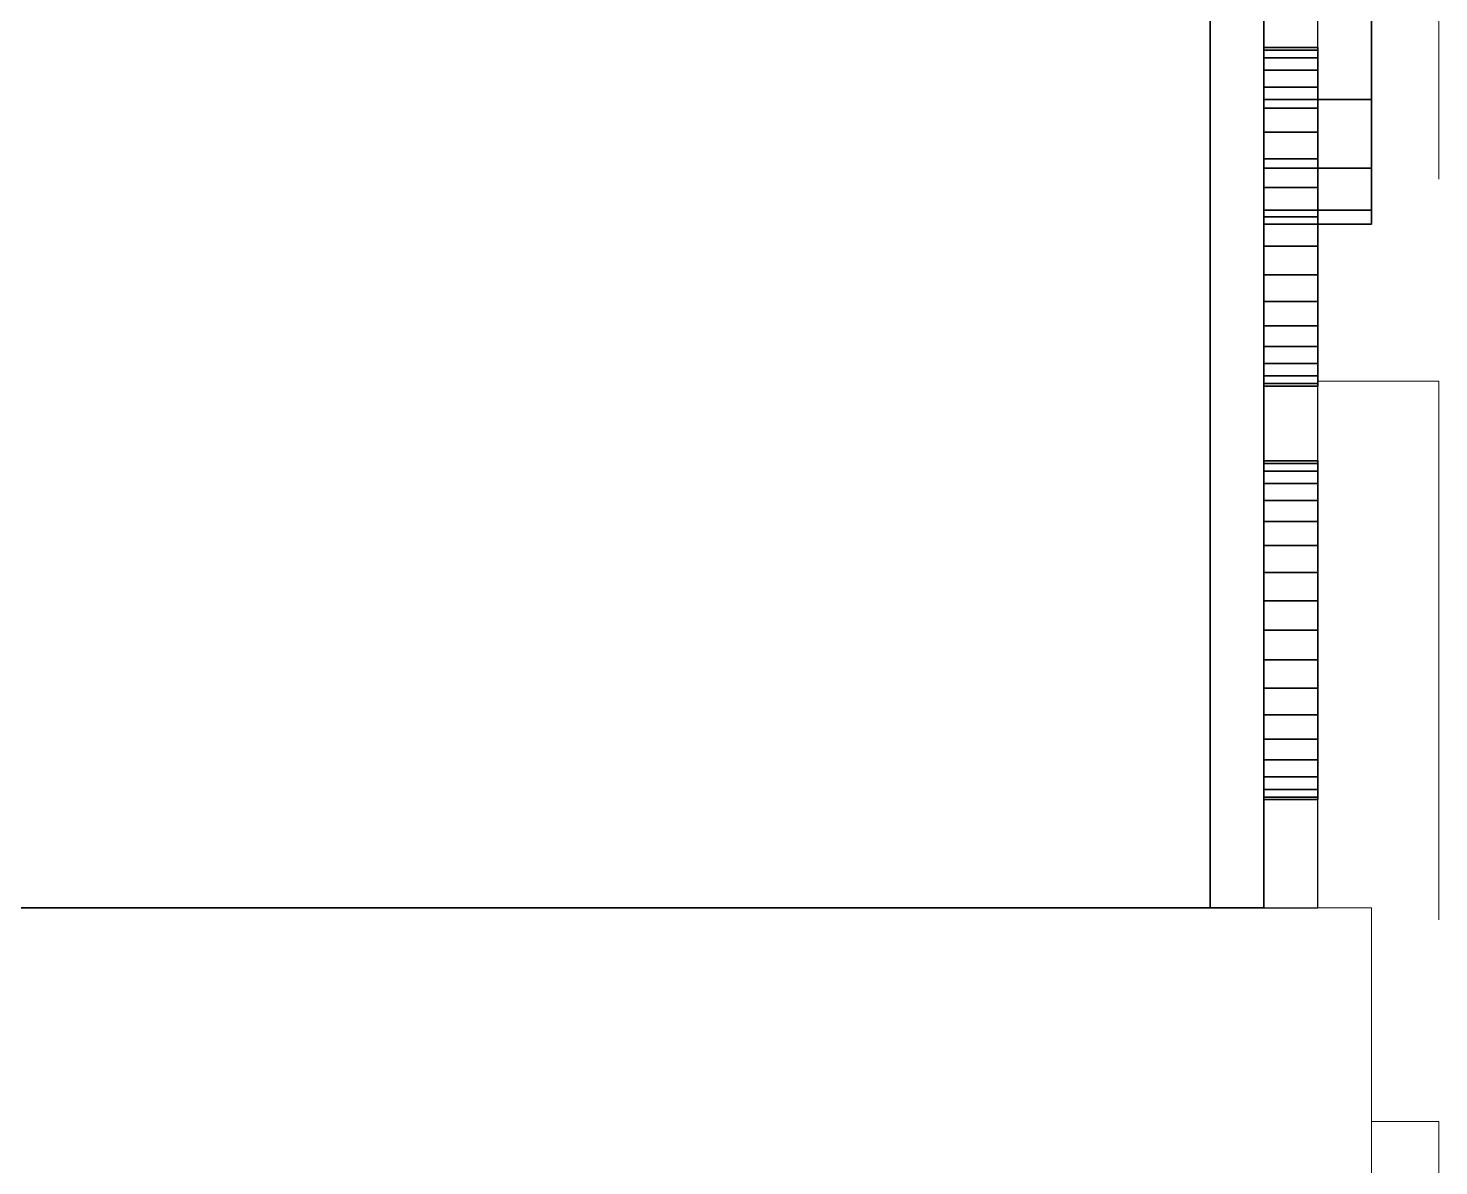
# Model space of a CAD drawing. Header units: inches. Extents: x -7543 to -822, y 102837 to 190349.
# Drawn here: x -829.94781 to -829.94257, y 102836.92847 to 102836.9327 of the extents above; entities that cross this region are included whole.
import ezdxf

# ---------------------------------------------------------------- set-up
doc = ezdxf.new("R2010")
doc.units = ezdxf.units.IN
doc.header["$MEASUREMENT"] = 0
doc.layers.add('CAM TUĞLA', color=7, linetype='Continuous', lineweight=15, true_color=0x00c2da)
doc.layers.add('TEFRİŞ', color=7, linetype='Continuous', lineweight=25, true_color=0x78462c)
doc.layers.add('İZ DÜŞÜM', color=253, linetype='Continuous', lineweight=20)

msp = doc.modelspace()

# ---------------------------------------------------------------- linework, layer by layer
at = {"layer": 'CAM TUĞLA'}
for q in [(-829.9548199, 102836.9294308), (-829.94282, 102836.9284308)]:
    msp.add_line((-829.94282, 102836.9294308), q, dxfattribs=at)
at = {"layer": 'İZ DÜŞÜM'}
for p, q in [((-829.9425703, 102836.9341368), (-829.9425703, 102836.9321368)), ((-829.9425703, 102836.9313868), (-829.9430199, 102836.9313868)), ((-829.9425703, 102836.9313868), (-829.9425703, 102836.9293868)), ((-829.9425703, 102836.9286368), (-829.94282, 102836.9286368)), ((-829.9425703, 102836.9286368), (-829.9425703, 102836.9266368))]:
    msp.add_line(p, q, dxfattribs=at)
at = {"layer": 'TEFRİŞ'}
for points in [[(-829.9432199, 102836.9414308, 0.00002), (-829.9432199, 102836.9294308, 0.00002), (-829.9548199, 102836.9294308, 0.00002), (-829.9548199, 102836.9414308, 0.00002)], [(-829.9432199, 102836.9414308, -0.01508), (-829.9432199, 102836.9294308, -0.01508), (-829.9548199, 102836.9294308, -0.01508), (-829.9548199, 102836.9414308, -0.01508)], [(-829.9434199, 102836.9414308, -0.01508), (-829.9434199, 102836.9294308, -0.01508), (-829.9548199, 102836.9294308, -0.01508), (-829.9548199, 102836.9414308, -0.01508)], [(-829.9434199, 102836.9414308, -0.01658), (-829.9434199, 102836.9294308, -0.01658), (-829.9548199, 102836.9294308, -0.01658), (-829.9548199, 102836.9414308, -0.01658)], [(-829.9548199, 102836.9414308), (-829.9548199, 102836.9294308), (-829.9432199, 102836.9294308), (-829.9432199, 102836.9414308)], [(-829.9434199, 102836.9294308, -0.01508), (-829.9434199, 102836.9294308, -0.01658), (-829.9434199, 102836.9414308, -0.01658), (-829.9434199, 102836.9414308, -0.01508)], [(-829.9432199, 102836.9414308, -0.01508), (-829.9432199, 102836.9414308, 0.00002), (-829.9432199, 102836.9294308, 0.00002), (-829.9432199, 102836.9294308, -0.01508)], [(-829.9432199, 102836.9414308, -0.0032749), (-829.9432199, 102836.9294308, -0.0032749), (-829.9430199, 102836.9294308, -0.0032749), (-829.9430199, 102836.9414308, -0.0032749)], [(-829.9432199, 102836.9414308, -0.0031749), (-829.9432199, 102836.9294308, -0.0031749), (-829.9430199, 102836.9294308, -0.0031749), (-829.9430199, 102836.9414308, -0.0031749)], [(-829.9432199, 102836.9414308, 0.00002), (-829.9432199, 102836.9294308, 0.00002), (-829.9432199, 102836.9294308, 0.00042), (-829.9432199, 102836.9414308, 0.00042)], [(-829.9432199, 102836.9354308, -0.0083347), (-829.9432199, 102836.9319692, -0.0083347), (-829.9432199, 102836.9320218, -0.0077336), (-829.9432199, 102836.9354308, -0.0083347)], [(-829.9432199, 102836.9354308, -0.0083347), (-829.9432199, 102836.9320218, -0.0077336), (-829.9432199, 102836.9321779, -0.0071508), (-829.9432199, 102836.9354308, -0.0083347)], [(-829.9432199, 102836.9354308, -0.0083347), (-829.9432199, 102836.9321779, -0.0071508), (-829.9432199, 102836.9324329, -0.0066039), (-829.9432199, 102836.9354308, -0.0083347)], [(-829.9432199, 102836.9354308, -0.0083347), (-829.9432199, 102836.9324329, -0.0066039), (-829.9432199, 102836.932779, -0.0061097), (-829.9432199, 102836.9354308, -0.0083347)], [(-829.9432199, 102836.9354308, -0.0083347), (-829.9432199, 102836.932779, -0.0105598), (-829.9432199, 102836.9324329, -0.0100656), (-829.9432199, 102836.9354308, -0.0083347)], [(-829.9432199, 102836.9354308, -0.0083347), (-829.9432199, 102836.9324329, -0.0100656), (-829.9432199, 102836.9321779, -0.0095187), (-829.9432199, 102836.9354308, -0.0083347)], [(-829.9432199, 102836.9354308, -0.0083347), (-829.9432199, 102836.9321779, -0.0095187), (-829.9432199, 102836.9320218, -0.0089358), (-829.9432199, 102836.9354308, -0.0083347)], [(-829.9432199, 102836.9354308, -0.0083347), (-829.9432199, 102836.9320218, -0.0089358), (-829.9432199, 102836.9319692, -0.0083347), (-829.9432199, 102836.9354308, -0.0083347)], [(-829.9428199, 102836.9354308, -0.0083347), (-829.9428199, 102836.9319692, -0.0083347), (-829.9428199, 102836.9320218, -0.0077336), (-829.9428199, 102836.9354308, -0.0083347)], [(-829.9428199, 102836.9354308, -0.0083347), (-829.9428199, 102836.9320218, -0.0077336), (-829.9428199, 102836.9321779, -0.0071508), (-829.9428199, 102836.9354308, -0.0083347)], [(-829.9428199, 102836.9354308, -0.0083347), (-829.9428199, 102836.9321779, -0.0071508), (-829.9428199, 102836.9324329, -0.0066039), (-829.9428199, 102836.9354308, -0.0083347)], [(-829.9428199, 102836.9354308, -0.0083347), (-829.9428199, 102836.9324329, -0.0066039), (-829.9428199, 102836.932779, -0.0061097), (-829.9428199, 102836.9354308, -0.0083347)], [(-829.9428199, 102836.9354308, -0.0083347), (-829.9428199, 102836.932779, -0.0105598), (-829.9428199, 102836.9324329, -0.0100656), (-829.9428199, 102836.9354308, -0.0083347)], [(-829.9428199, 102836.9354308, -0.0083347), (-829.9428199, 102836.9324329, -0.0100656), (-829.9428199, 102836.9321779, -0.0095187), (-829.9428199, 102836.9354308, -0.0083347)], [(-829.9428199, 102836.9354308, -0.0083347), (-829.9428199, 102836.9321779, -0.0095187), (-829.9428199, 102836.9320218, -0.0089358), (-829.9428199, 102836.9354308, -0.0083347)], [(-829.9432199, 102836.9324329, -0.0066039), (-829.9432199, 102836.932779, -0.0061097), (-829.9428199, 102836.932779, -0.0061097), (-829.9428199, 102836.9324329, -0.0066039)], [(-829.9432199, 102836.932779, -0.0105598), (-829.9432199, 102836.9324329, -0.0100656), (-829.9428199, 102836.9324329, -0.0100656), (-829.9428199, 102836.932779, -0.0105598)], [(-829.9432199, 102836.9326161, -0.0015657), (-829.9432199, 102836.9326256, -0.0016749), (-829.9430199, 102836.9326256, -0.0016749), (-829.9430199, 102836.9326161, -0.0015657)], [(-829.9432199, 102836.9319969, -0.0016749), (-829.9432199, 102836.9326161, -0.0015657), (-829.9432199, 102836.9326256, -0.0016749), (-829.9432199, 102836.9319969, -0.0016749)], [(-829.9432199, 102836.9326256, -0.0016749), (-829.9432199, 102836.9326161, -0.0017841), (-829.9430199, 102836.9326161, -0.0017841), (-829.9430199, 102836.9326256, -0.0016749)], [(-829.9432199, 102836.9319969, -0.0016749), (-829.9432199, 102836.9326256, -0.0016749), (-829.9432199, 102836.9326161, -0.0017841), (-829.9432199, 102836.9319969, -0.0016749)], [(-829.9432199, 102836.9325877, -0.0014598), (-829.9432199, 102836.9326161, -0.0015657), (-829.9430199, 102836.9326161, -0.0015657), (-829.9430199, 102836.9325877, -0.0014598)], [(-829.9432199, 102836.9319969, -0.0016749), (-829.9432199, 102836.9325877, -0.0014598), (-829.9432199, 102836.9326161, -0.0015657), (-829.9432199, 102836.9319969, -0.0016749)], [(-829.9432199, 102836.9326161, -0.0017841), (-829.9432199, 102836.9325877, -0.0018899), (-829.9430199, 102836.9325877, -0.0018899), (-829.9430199, 102836.9326161, -0.0017841)], [(-829.9432199, 102836.9319969, -0.0016749), (-829.9432199, 102836.9326161, -0.0017841), (-829.9432199, 102836.9325877, -0.0018899), (-829.9432199, 102836.9319969, -0.0016749)], [(-829.9432199, 102836.9325414, -0.0013605), (-829.9432199, 102836.9325877, -0.0014598), (-829.9430199, 102836.9325877, -0.0014598), (-829.9430199, 102836.9325414, -0.0013605)], [(-829.9432199, 102836.9319969, -0.0016749), (-829.9432199, 102836.9325414, -0.0013605), (-829.9432199, 102836.9325877, -0.0014598), (-829.9432199, 102836.9319969, -0.0016749)], [(-829.9432199, 102836.9325877, -0.0018899), (-829.9432199, 102836.9325414, -0.0019893), (-829.9430199, 102836.9325414, -0.0019893), (-829.9430199, 102836.9325877, -0.0018899)], [(-829.9432199, 102836.9319969, -0.0016749), (-829.9432199, 102836.9325877, -0.0018899), (-829.9432199, 102836.9325414, -0.0019893), (-829.9432199, 102836.9319969, -0.0016749)], [(-829.9430199, 102836.9319969, -0.0016749), (-829.9430199, 102836.9326161, -0.0015657), (-829.9430199, 102836.9326256, -0.0016749), (-829.9430199, 102836.9319969, -0.0016749)], [(-829.9430199, 102836.9319969, -0.0016749), (-829.9430199, 102836.9326256, -0.0016749), (-829.9430199, 102836.9326161, -0.0017841), (-829.9430199, 102836.9319969, -0.0016749)], [(-829.9430199, 102836.9319969, -0.0016749), (-829.9430199, 102836.9325877, -0.0014598), (-829.9430199, 102836.9326161, -0.0015657), (-829.9430199, 102836.9319969, -0.0016749)], [(-829.9430199, 102836.9319969, -0.0016749), (-829.9430199, 102836.9326161, -0.0017841), (-829.9430199, 102836.9325877, -0.0018899), (-829.9430199, 102836.9319969, -0.0016749)], [(-829.9430199, 102836.9319969, -0.0016749), (-829.9430199, 102836.9325414, -0.0013605), (-829.9430199, 102836.9325877, -0.0014598), (-829.9430199, 102836.9319969, -0.0016749)], [(-829.9430199, 102836.9319969, -0.0016749), (-829.9430199, 102836.9325877, -0.0018899), (-829.9430199, 102836.9325414, -0.0019893), (-829.9430199, 102836.9319969, -0.0016749)], [(-829.9432199, 102836.9324785, -0.0012707), (-829.9432199, 102836.9325414, -0.0013605), (-829.9430199, 102836.9325414, -0.0013605), (-829.9430199, 102836.9324785, -0.0012707)], [(-829.9432199, 102836.9319969, -0.0016749), (-829.9432199, 102836.9324785, -0.0012707), (-829.9432199, 102836.9325414, -0.0013605), (-829.9432199, 102836.9319969, -0.0016749)], [(-829.9432199, 102836.9325414, -0.0019893), (-829.9432199, 102836.9324785, -0.0020791), (-829.9430199, 102836.9324785, -0.0020791), (-829.9430199, 102836.9325414, -0.0019893)], [(-829.9432199, 102836.9319969, -0.0016749), (-829.9432199, 102836.9325414, -0.0019893), (-829.9432199, 102836.9324785, -0.0020791), (-829.9432199, 102836.9319969, -0.0016749)], [(-829.9430199, 102836.9319969, -0.0016749), (-829.9430199, 102836.9324785, -0.0012707), (-829.9430199, 102836.9325414, -0.0013605), (-829.9430199, 102836.9319969, -0.0016749)], [(-829.9430199, 102836.9319969, -0.0016749), (-829.9430199, 102836.9325414, -0.0019893), (-829.9430199, 102836.9324785, -0.0020791), (-829.9430199, 102836.9319969, -0.0016749)], [(-829.9432199, 102836.932401, -0.0011932), (-829.9432199, 102836.9324785, -0.0012707), (-829.9430199, 102836.9324785, -0.0012707), (-829.9430199, 102836.932401, -0.0011932)], [(-829.9432199, 102836.9319969, -0.0016749), (-829.9432199, 102836.932401, -0.0011932), (-829.9432199, 102836.9324785, -0.0012707), (-829.9432199, 102836.9319969, -0.0016749)], [(-829.9432199, 102836.9324785, -0.0020791), (-829.9432199, 102836.932401, -0.0021566), (-829.9430199, 102836.932401, -0.0021566), (-829.9430199, 102836.9324785, -0.0020791)], [(-829.9432199, 102836.9319969, -0.0016749), (-829.9432199, 102836.9324785, -0.0020791), (-829.9432199, 102836.932401, -0.0021566), (-829.9432199, 102836.9319969, -0.0016749)], [(-829.9432199, 102836.9321779, -0.0071508), (-829.9432199, 102836.9324329, -0.0066039), (-829.9428199, 102836.9324329, -0.0066039), (-829.9428199, 102836.9321779, -0.0071508)], [(-829.9432199, 102836.9324329, -0.0100656), (-829.9432199, 102836.9321779, -0.0095187), (-829.9428199, 102836.9321779, -0.0095187), (-829.9428199, 102836.9324329, -0.0100656)], [(-829.9430199, 102836.9319969, -0.0016749), (-829.9430199, 102836.932401, -0.0011932), (-829.9430199, 102836.9324785, -0.0012707), (-829.9430199, 102836.9319969, -0.0016749)], [(-829.9430199, 102836.9319969, -0.0016749), (-829.9430199, 102836.9324785, -0.0020791), (-829.9430199, 102836.932401, -0.0021566), (-829.9430199, 102836.9319969, -0.0016749)], [(-829.9432199, 102836.9323112, -0.0011304), (-829.9432199, 102836.932401, -0.0011932), (-829.9430199, 102836.932401, -0.0011932), (-829.9430199, 102836.9323112, -0.0011304)], [(-829.9432199, 102836.9319969, -0.0016749), (-829.9432199, 102836.9323112, -0.0011304), (-829.9432199, 102836.932401, -0.0011932), (-829.9432199, 102836.9319969, -0.0016749)], [(-829.9432199, 102836.932401, -0.0021566), (-829.9432199, 102836.9323112, -0.0022194), (-829.9430199, 102836.9323112, -0.0022194), (-829.9430199, 102836.932401, -0.0021566)], [(-829.9432199, 102836.9319969, -0.0016749), (-829.9432199, 102836.932401, -0.0021566), (-829.9432199, 102836.9323112, -0.0022194), (-829.9432199, 102836.9319969, -0.0016749)], [(-829.9430199, 102836.9319969, -0.0016749), (-829.9430199, 102836.9323112, -0.0011304), (-829.9430199, 102836.932401, -0.0011932), (-829.9430199, 102836.9319969, -0.0016749)], [(-829.9430199, 102836.9319969, -0.0016749), (-829.9430199, 102836.932401, -0.0021566), (-829.9430199, 102836.9323112, -0.0022194), (-829.9430199, 102836.9319969, -0.0016749)], [(-829.9432199, 102836.9322119, -0.001084), (-829.9432199, 102836.9323112, -0.0011304), (-829.9430199, 102836.9323112, -0.0011304), (-829.9430199, 102836.9322119, -0.001084)], [(-829.9432199, 102836.9319969, -0.0016749), (-829.9432199, 102836.9322119, -0.001084), (-829.9432199, 102836.9323112, -0.0011304), (-829.9432199, 102836.9319969, -0.0016749)], [(-829.9432199, 102836.9323112, -0.0022194), (-829.9432199, 102836.9322119, -0.0022657), (-829.9430199, 102836.9322119, -0.0022657), (-829.9430199, 102836.9323112, -0.0022194)], [(-829.9432199, 102836.9319969, -0.0016749), (-829.9432199, 102836.9323112, -0.0022194), (-829.9432199, 102836.9322119, -0.0022657), (-829.9432199, 102836.9319969, -0.0016749)], [(-829.9430199, 102836.9319969, -0.0016749), (-829.9430199, 102836.9322119, -0.001084), (-829.9430199, 102836.9323112, -0.0011304), (-829.9430199, 102836.9319969, -0.0016749)], [(-829.9430199, 102836.9319969, -0.0016749), (-829.9430199, 102836.9323112, -0.0022194), (-829.9430199, 102836.9322119, -0.0022657), (-829.9430199, 102836.9319969, -0.0016749)], [(-829.9432199, 102836.932106, -0.0010557), (-829.9432199, 102836.9322119, -0.001084), (-829.9430199, 102836.9322119, -0.001084), (-829.9430199, 102836.932106, -0.0010557)], [(-829.9432199, 102836.9319969, -0.0016749), (-829.9432199, 102836.932106, -0.0010557), (-829.9432199, 102836.9322119, -0.001084), (-829.9432199, 102836.9319969, -0.0016749)], [(-829.9432199, 102836.9322119, -0.0022657), (-829.9432199, 102836.932106, -0.0022941), (-829.9430199, 102836.932106, -0.0022941), (-829.9430199, 102836.9322119, -0.0022657)], [(-829.9432199, 102836.9319969, -0.0016749), (-829.9432199, 102836.9322119, -0.0022657), (-829.9432199, 102836.932106, -0.0022941), (-829.9432199, 102836.9319969, -0.0016749)], [(-829.9432199, 102836.9320218, -0.0077336), (-829.9432199, 102836.9321779, -0.0071508), (-829.9428199, 102836.9321779, -0.0071508), (-829.9428199, 102836.9320218, -0.0077336)], [(-829.9432199, 102836.9321779, -0.0095187), (-829.9432199, 102836.9320218, -0.0089358), (-829.9428199, 102836.9320218, -0.0089358), (-829.9428199, 102836.9321779, -0.0095187)], [(-829.9430199, 102836.9319969, -0.0016749), (-829.9430199, 102836.932106, -0.0010557), (-829.9430199, 102836.9322119, -0.001084), (-829.9430199, 102836.9319969, -0.0016749)], [(-829.9430199, 102836.9319969, -0.0016749), (-829.9430199, 102836.9322119, -0.0022657), (-829.9430199, 102836.932106, -0.0022941), (-829.9430199, 102836.9319969, -0.0016749)], [(-829.9432199, 102836.9319969, -0.0010461), (-829.9432199, 102836.932106, -0.0010557), (-829.9430199, 102836.932106, -0.0010557), (-829.9430199, 102836.9319969, -0.0010461)], [(-829.9432199, 102836.9319969, -0.0016749), (-829.9432199, 102836.9319969, -0.0010461), (-829.9432199, 102836.932106, -0.0010557), (-829.9432199, 102836.9319969, -0.0016749)], [(-829.9432199, 102836.932106, -0.0022941), (-829.9432199, 102836.9319969, -0.0023037), (-829.9430199, 102836.9319969, -0.0023037), (-829.9430199, 102836.932106, -0.0022941)], [(-829.9432199, 102836.9319969, -0.0016749), (-829.9432199, 102836.932106, -0.0022941), (-829.9432199, 102836.9319969, -0.0023037), (-829.9432199, 102836.9319969, -0.0016749)], [(-829.9430199, 102836.9319969, -0.0016749), (-829.9430199, 102836.9319969, -0.0010461), (-829.9430199, 102836.932106, -0.0010557), (-829.9430199, 102836.9319969, -0.0016749)], [(-829.9430199, 102836.9319969, -0.0016749), (-829.9430199, 102836.932106, -0.0022941), (-829.9430199, 102836.9319969, -0.0023037), (-829.9430199, 102836.9319969, -0.0016749)], [(-829.9432199, 102836.9319692, -0.0083347), (-829.9432199, 102836.9320218, -0.0077336), (-829.9428199, 102836.9320218, -0.0077336), (-829.9428199, 102836.9319692, -0.0083347)], [(-829.9432199, 102836.9320218, -0.0089358), (-829.9432199, 102836.9319692, -0.0083347), (-829.9428199, 102836.9319692, -0.0083347), (-829.9428199, 102836.9320218, -0.0089358)], [(-829.9432199, 102836.9320218, -0.0089358), (-829.9432199, 102836.9319692, -0.0083347), (-829.9428199, 102836.9319692, -0.0083347), (-829.9428199, 102836.9320218, -0.0089358)], [(-829.9432199, 102836.9319969, -0.0016749), (-829.9432199, 102836.9313681, -0.0016749), (-829.9432199, 102836.9313776, -0.0015657), (-829.9432199, 102836.9319969, -0.0016749)], [(-829.9432199, 102836.9319969, -0.0016749), (-829.9432199, 102836.9313776, -0.0015657), (-829.9432199, 102836.931406, -0.0014598), (-829.9432199, 102836.9319969, -0.0016749)], [(-829.9432199, 102836.9319969, -0.0016749), (-829.9432199, 102836.931406, -0.0014598), (-829.9432199, 102836.9314523, -0.0013605), (-829.9432199, 102836.9319969, -0.0016749)], [(-829.9432199, 102836.9319969, -0.0016749), (-829.9432199, 102836.9314523, -0.0013605), (-829.9432199, 102836.9315152, -0.0012707), (-829.9432199, 102836.9319969, -0.0016749)], [(-829.9432199, 102836.9319969, -0.0016749), (-829.9432199, 102836.9315152, -0.0012707), (-829.9432199, 102836.9315927, -0.0011932), (-829.9432199, 102836.9319969, -0.0016749)], [(-829.9432199, 102836.9319969, -0.0016749), (-829.9432199, 102836.9315927, -0.0011932), (-829.9432199, 102836.9316825, -0.0011304), (-829.9432199, 102836.9319969, -0.0016749)], [(-829.9432199, 102836.9319969, -0.0016749), (-829.9432199, 102836.9316825, -0.0011304), (-829.9432199, 102836.9317818, -0.001084), (-829.9432199, 102836.9319969, -0.0016749)], [(-829.9432199, 102836.9319969, -0.0016749), (-829.9432199, 102836.9317818, -0.001084), (-829.9432199, 102836.9318877, -0.0010557), (-829.9432199, 102836.9319969, -0.0016749)], [(-829.9432199, 102836.9318877, -0.0010557), (-829.9432199, 102836.9319969, -0.0010461), (-829.9430199, 102836.9319969, -0.0010461), (-829.9430199, 102836.9318877, -0.0010557)], [(-829.9432199, 102836.9319969, -0.0016749), (-829.9432199, 102836.9318877, -0.0010557), (-829.9432199, 102836.9319969, -0.0010461), (-829.9432199, 102836.9319969, -0.0016749)], [(-829.9432199, 102836.9319969, -0.0023037), (-829.9432199, 102836.9318877, -0.0022941), (-829.9430199, 102836.9318877, -0.0022941), (-829.9430199, 102836.9319969, -0.0023037)], [(-829.9432199, 102836.9319969, -0.0016749), (-829.9432199, 102836.9319969, -0.0023037), (-829.9432199, 102836.9318877, -0.0022941), (-829.9432199, 102836.9319969, -0.0016749)], [(-829.9432199, 102836.9319969, -0.0016749), (-829.9432199, 102836.9318877, -0.0022941), (-829.9432199, 102836.9317818, -0.0022657), (-829.9432199, 102836.9319969, -0.0016749)], [(-829.9432199, 102836.9319969, -0.0016749), (-829.9432199, 102836.9317818, -0.0022657), (-829.9432199, 102836.9316825, -0.0022194), (-829.9432199, 102836.9319969, -0.0016749)], [(-829.9432199, 102836.9319969, -0.0016749), (-829.9432199, 102836.9316825, -0.0022194), (-829.9432199, 102836.9315927, -0.0021566), (-829.9432199, 102836.9319969, -0.0016749)], [(-829.9432199, 102836.9319969, -0.0016749), (-829.9432199, 102836.9315927, -0.0021566), (-829.9432199, 102836.9315152, -0.0020791), (-829.9432199, 102836.9319969, -0.0016749)], [(-829.9432199, 102836.9319969, -0.0016749), (-829.9432199, 102836.9315152, -0.0020791), (-829.9432199, 102836.9314523, -0.0019893), (-829.9432199, 102836.9319969, -0.0016749)], [(-829.9432199, 102836.9319969, -0.0016749), (-829.9432199, 102836.9314523, -0.0019893), (-829.9432199, 102836.931406, -0.0018899), (-829.9432199, 102836.9319969, -0.0016749)], [(-829.9432199, 102836.9319969, -0.0016749), (-829.9432199, 102836.931406, -0.0018899), (-829.9432199, 102836.9313776, -0.0017841), (-829.9432199, 102836.9319969, -0.0016749)], [(-829.9432199, 102836.9319969, -0.0016749), (-829.9432199, 102836.9313776, -0.0017841), (-829.9432199, 102836.9313681, -0.0016749), (-829.9432199, 102836.9319969, -0.0016749)], [(-829.9430199, 102836.9319969, -0.0016749), (-829.9430199, 102836.9313681, -0.0016749), (-829.9430199, 102836.9313776, -0.0015657), (-829.9430199, 102836.9319969, -0.0016749)], [(-829.9430199, 102836.9319969, -0.0016749), (-829.9430199, 102836.9313776, -0.0015657), (-829.9430199, 102836.931406, -0.0014598), (-829.9430199, 102836.9319969, -0.0016749)], [(-829.9430199, 102836.9319969, -0.0016749), (-829.9430199, 102836.931406, -0.0014598), (-829.9430199, 102836.9314523, -0.0013605), (-829.9430199, 102836.9319969, -0.0016749)], [(-829.9430199, 102836.9319969, -0.0016749), (-829.9430199, 102836.9314523, -0.0013605), (-829.9430199, 102836.9315152, -0.0012707), (-829.9430199, 102836.9319969, -0.0016749)], [(-829.9430199, 102836.9319969, -0.0016749), (-829.9430199, 102836.9315152, -0.0012707), (-829.9430199, 102836.9315927, -0.0011932), (-829.9430199, 102836.9319969, -0.0016749)], [(-829.9430199, 102836.9319969, -0.0016749), (-829.9430199, 102836.9315927, -0.0011932), (-829.9430199, 102836.9316825, -0.0011304), (-829.9430199, 102836.9319969, -0.0016749)], [(-829.9430199, 102836.9319969, -0.0016749), (-829.9430199, 102836.9316825, -0.0011304), (-829.9430199, 102836.9317818, -0.001084), (-829.9430199, 102836.9319969, -0.0016749)], [(-829.9430199, 102836.9319969, -0.0016749), (-829.9430199, 102836.9317818, -0.001084), (-829.9430199, 102836.9318877, -0.0010557), (-829.9430199, 102836.9319969, -0.0016749)], [(-829.9430199, 102836.9319969, -0.0016749), (-829.9430199, 102836.9318877, -0.0010557), (-829.9430199, 102836.9319969, -0.0010461), (-829.9430199, 102836.9319969, -0.0016749)], [(-829.9430199, 102836.9319969, -0.0016749), (-829.9430199, 102836.9319969, -0.0023037), (-829.9430199, 102836.9318877, -0.0022941), (-829.9430199, 102836.9319969, -0.0016749)], [(-829.9430199, 102836.9319969, -0.0016749), (-829.9430199, 102836.9318877, -0.0022941), (-829.9430199, 102836.9317818, -0.0022657), (-829.9430199, 102836.9319969, -0.0016749)], [(-829.9430199, 102836.9319969, -0.0016749), (-829.9430199, 102836.9317818, -0.0022657), (-829.9430199, 102836.9316825, -0.0022194), (-829.9430199, 102836.9319969, -0.0016749)], [(-829.9430199, 102836.9319969, -0.0016749), (-829.9430199, 102836.9316825, -0.0022194), (-829.9430199, 102836.9315927, -0.0021566), (-829.9430199, 102836.9319969, -0.0016749)], [(-829.9430199, 102836.9319969, -0.0016749), (-829.9430199, 102836.9315927, -0.0021566), (-829.9430199, 102836.9315152, -0.0020791), (-829.9430199, 102836.9319969, -0.0016749)], [(-829.9430199, 102836.9319969, -0.0016749), (-829.9430199, 102836.9315152, -0.0020791), (-829.9430199, 102836.9314523, -0.0019893), (-829.9430199, 102836.9319969, -0.0016749)], [(-829.9430199, 102836.9319969, -0.0016749), (-829.9430199, 102836.9314523, -0.0019893), (-829.9430199, 102836.931406, -0.0018899), (-829.9430199, 102836.9319969, -0.0016749)], [(-829.9430199, 102836.9319969, -0.0016749), (-829.9430199, 102836.931406, -0.0018899), (-829.9430199, 102836.9313776, -0.0017841), (-829.9430199, 102836.9319969, -0.0016749)], [(-829.9432199, 102836.9317818, -0.001084), (-829.9432199, 102836.9318877, -0.0010557), (-829.9430199, 102836.9318877, -0.0010557), (-829.9430199, 102836.9317818, -0.001084)], [(-829.9432199, 102836.9318877, -0.0022941), (-829.9432199, 102836.9317818, -0.0022657), (-829.9430199, 102836.9317818, -0.0022657), (-829.9430199, 102836.9318877, -0.0022941)], [(-829.9432199, 102836.9316825, -0.0011304), (-829.9432199, 102836.9317818, -0.001084), (-829.9430199, 102836.9317818, -0.001084), (-829.9430199, 102836.9316825, -0.0011304)], [(-829.9432199, 102836.9317818, -0.0022657), (-829.9432199, 102836.9316825, -0.0022194), (-829.9430199, 102836.9316825, -0.0022194), (-829.9430199, 102836.9317818, -0.0022657)], [(-829.9432199, 102836.9315927, -0.0011932), (-829.9432199, 102836.9316825, -0.0011304), (-829.9430199, 102836.9316825, -0.0011304), (-829.9430199, 102836.9315927, -0.0011932)], [(-829.9432199, 102836.9316825, -0.0022194), (-829.9432199, 102836.9315927, -0.0021566), (-829.9430199, 102836.9315927, -0.0021566), (-829.9430199, 102836.9316825, -0.0022194)], [(-829.9432199, 102836.9315152, -0.0012707), (-829.9432199, 102836.9315927, -0.0011932), (-829.9430199, 102836.9315927, -0.0011932), (-829.9430199, 102836.9315152, -0.0012707)], [(-829.9432199, 102836.9315927, -0.0021566), (-829.9432199, 102836.9315152, -0.0020791), (-829.9430199, 102836.9315152, -0.0020791), (-829.9430199, 102836.9315927, -0.0021566)], [(-829.9432199, 102836.9314523, -0.0013605), (-829.9432199, 102836.9315152, -0.0012707), (-829.9430199, 102836.9315152, -0.0012707), (-829.9430199, 102836.9314523, -0.0013605)], [(-829.9432199, 102836.9315152, -0.0020791), (-829.9432199, 102836.9314523, -0.0019893), (-829.9430199, 102836.9314523, -0.0019893), (-829.9430199, 102836.9315152, -0.0020791)], [(-829.9432199, 102836.931406, -0.0014598), (-829.9432199, 102836.9314523, -0.0013605), (-829.9430199, 102836.9314523, -0.0013605), (-829.9430199, 102836.931406, -0.0014598)], [(-829.9432199, 102836.9314523, -0.0019893), (-829.9432199, 102836.931406, -0.0018899), (-829.9430199, 102836.931406, -0.0018899), (-829.9430199, 102836.9314523, -0.0019893)], [(-829.9432199, 102836.9313776, -0.0015657), (-829.9432199, 102836.931406, -0.0014598), (-829.9430199, 102836.931406, -0.0014598), (-829.9430199, 102836.9313776, -0.0015657)], [(-829.9432199, 102836.931406, -0.0018899), (-829.9432199, 102836.9313776, -0.0017841), (-829.9430199, 102836.9313776, -0.0017841), (-829.9430199, 102836.931406, -0.0018899)], [(-829.9432199, 102836.9313681, -0.0016749), (-829.9432199, 102836.9313776, -0.0015657), (-829.9430199, 102836.9313776, -0.0015657), (-829.9430199, 102836.9313681, -0.0016749)], [(-829.9432199, 102836.9313776, -0.0017841), (-829.9432199, 102836.9313681, -0.0016749), (-829.9430199, 102836.9313681, -0.0016749), (-829.9430199, 102836.9313776, -0.0017841)], [(-829.9432199, 102836.9313776, -0.0017841), (-829.9432199, 102836.9313681, -0.0016749), (-829.9430199, 102836.9313681, -0.0016749), (-829.9430199, 102836.9313776, -0.0017841)], [(-829.9432199, 102836.9310808, -0.0015657), (-829.9432199, 102836.9310903, -0.0016749), (-829.9430199, 102836.9310903, -0.0016749), (-829.9430199, 102836.9310808, -0.0015657)], [(-829.9432199, 102836.9304616, -0.0016749), (-829.9432199, 102836.9310808, -0.0015657), (-829.9432199, 102836.9310903, -0.0016749), (-829.9432199, 102836.9304616, -0.0016749)], [(-829.9432199, 102836.9310903, -0.0016749), (-829.9432199, 102836.9310808, -0.0017841), (-829.9430199, 102836.9310808, -0.0017841), (-829.9430199, 102836.9310903, -0.0016749)], [(-829.9432199, 102836.9304616, -0.0016749), (-829.9432199, 102836.9310903, -0.0016749), (-829.9432199, 102836.9310808, -0.0017841), (-829.9432199, 102836.9304616, -0.0016749)], [(-829.9432199, 102836.9310524, -0.0014598), (-829.9432199, 102836.9310808, -0.0015657), (-829.9430199, 102836.9310808, -0.0015657), (-829.9430199, 102836.9310524, -0.0014598)], [(-829.9432199, 102836.9304616, -0.0016749), (-829.9432199, 102836.9310524, -0.0014598), (-829.9432199, 102836.9310808, -0.0015657), (-829.9432199, 102836.9304616, -0.0016749)], [(-829.9432199, 102836.9310808, -0.0017841), (-829.9432199, 102836.9310524, -0.0018899), (-829.9430199, 102836.9310524, -0.0018899), (-829.9430199, 102836.9310808, -0.0017841)], [(-829.9432199, 102836.9304616, -0.0016749), (-829.9432199, 102836.9310808, -0.0017841), (-829.9432199, 102836.9310524, -0.0018899), (-829.9432199, 102836.9304616, -0.0016749)], [(-829.9430199, 102836.9304616, -0.0016749), (-829.9430199, 102836.9310808, -0.0015657), (-829.9430199, 102836.9310903, -0.0016749), (-829.9430199, 102836.9304616, -0.0016749)], [(-829.9430199, 102836.9304616, -0.0016749), (-829.9430199, 102836.9310903, -0.0016749), (-829.9430199, 102836.9310808, -0.0017841), (-829.9430199, 102836.9304616, -0.0016749)], [(-829.9430199, 102836.9304616, -0.0016749), (-829.9430199, 102836.9310524, -0.0014598), (-829.9430199, 102836.9310808, -0.0015657), (-829.9430199, 102836.9304616, -0.0016749)], [(-829.9430199, 102836.9304616, -0.0016749), (-829.9430199, 102836.9310808, -0.0017841), (-829.9430199, 102836.9310524, -0.0018899), (-829.9430199, 102836.9304616, -0.0016749)], [(-829.9432199, 102836.9310061, -0.0013605), (-829.9432199, 102836.9310524, -0.0014598), (-829.9430199, 102836.9310524, -0.0014598), (-829.9430199, 102836.9310061, -0.0013605)], [(-829.9432199, 102836.9304616, -0.0016749), (-829.9432199, 102836.9310061, -0.0013605), (-829.9432199, 102836.9310524, -0.0014598), (-829.9432199, 102836.9304616, -0.0016749)], [(-829.9432199, 102836.9310524, -0.0018899), (-829.9432199, 102836.9310061, -0.0019893), (-829.9430199, 102836.9310061, -0.0019893), (-829.9430199, 102836.9310524, -0.0018899)], [(-829.9432199, 102836.9304616, -0.0016749), (-829.9432199, 102836.9310524, -0.0018899), (-829.9432199, 102836.9310061, -0.0019893), (-829.9432199, 102836.9304616, -0.0016749)], [(-829.9430199, 102836.9304616, -0.0016749), (-829.9430199, 102836.9310061, -0.0013605), (-829.9430199, 102836.9310524, -0.0014598), (-829.9430199, 102836.9304616, -0.0016749)], [(-829.9430199, 102836.9304616, -0.0016749), (-829.9430199, 102836.9310524, -0.0018899), (-829.9430199, 102836.9310061, -0.0019893), (-829.9430199, 102836.9304616, -0.0016749)], [(-829.9432199, 102836.9309432, -0.0012707), (-829.9432199, 102836.9310061, -0.0013605), (-829.9430199, 102836.9310061, -0.0013605), (-829.9430199, 102836.9309432, -0.0012707)], [(-829.9432199, 102836.9304616, -0.0016749), (-829.9432199, 102836.9309432, -0.0012707), (-829.9432199, 102836.9310061, -0.0013605), (-829.9432199, 102836.9304616, -0.0016749)], [(-829.9432199, 102836.9310061, -0.0019893), (-829.9432199, 102836.9309432, -0.0020791), (-829.9430199, 102836.9309432, -0.0020791), (-829.9430199, 102836.9310061, -0.0019893)], [(-829.9432199, 102836.9304616, -0.0016749), (-829.9432199, 102836.9310061, -0.0019893), (-829.9432199, 102836.9309432, -0.0020791), (-829.9432199, 102836.9304616, -0.0016749)], [(-829.9430199, 102836.9304616, -0.0016749), (-829.9430199, 102836.9309432, -0.0012707), (-829.9430199, 102836.9310061, -0.0013605), (-829.9430199, 102836.9304616, -0.0016749)], [(-829.9430199, 102836.9304616, -0.0016749), (-829.9430199, 102836.9310061, -0.0019893), (-829.9430199, 102836.9309432, -0.0020791), (-829.9430199, 102836.9304616, -0.0016749)], [(-829.9432199, 102836.9308657, -0.0011932), (-829.9432199, 102836.9309432, -0.0012707), (-829.9430199, 102836.9309432, -0.0012707), (-829.9430199, 102836.9308657, -0.0011932)], [(-829.9432199, 102836.9304616, -0.0016749), (-829.9432199, 102836.9308657, -0.0011932), (-829.9432199, 102836.9309432, -0.0012707), (-829.9432199, 102836.9304616, -0.0016749)], [(-829.9432199, 102836.9309432, -0.0020791), (-829.9432199, 102836.9308657, -0.0021566), (-829.9430199, 102836.9308657, -0.0021566), (-829.9430199, 102836.9309432, -0.0020791)], [(-829.9432199, 102836.9304616, -0.0016749), (-829.9432199, 102836.9309432, -0.0020791), (-829.9432199, 102836.9308657, -0.0021566), (-829.9432199, 102836.9304616, -0.0016749)], [(-829.9430199, 102836.9304616, -0.0016749), (-829.9430199, 102836.9308657, -0.0011932), (-829.9430199, 102836.9309432, -0.0012707), (-829.9430199, 102836.9304616, -0.0016749)], [(-829.9430199, 102836.9304616, -0.0016749), (-829.9430199, 102836.9309432, -0.0020791), (-829.9430199, 102836.9308657, -0.0021566), (-829.9430199, 102836.9304616, -0.0016749)], [(-829.9432199, 102836.930776, -0.0011304), (-829.9432199, 102836.9308657, -0.0011932), (-829.9430199, 102836.9308657, -0.0011932), (-829.9430199, 102836.930776, -0.0011304)], [(-829.9432199, 102836.9304616, -0.0016749), (-829.9432199, 102836.930776, -0.0011304), (-829.9432199, 102836.9308657, -0.0011932), (-829.9432199, 102836.9304616, -0.0016749)], [(-829.9432199, 102836.9308657, -0.0021566), (-829.9432199, 102836.930776, -0.0022194), (-829.9430199, 102836.930776, -0.0022194), (-829.9430199, 102836.9308657, -0.0021566)], [(-829.9432199, 102836.9304616, -0.0016749), (-829.9432199, 102836.9308657, -0.0021566), (-829.9432199, 102836.930776, -0.0022194), (-829.9432199, 102836.9304616, -0.0016749)], [(-829.9430199, 102836.9304616, -0.0016749), (-829.9430199, 102836.930776, -0.0011304), (-829.9430199, 102836.9308657, -0.0011932), (-829.9430199, 102836.9304616, -0.0016749)], [(-829.9430199, 102836.9304616, -0.0016749), (-829.9430199, 102836.9308657, -0.0021566), (-829.9430199, 102836.930776, -0.0022194), (-829.9430199, 102836.9304616, -0.0016749)], [(-829.9432199, 102836.9306766, -0.001084), (-829.9432199, 102836.930776, -0.0011304), (-829.9430199, 102836.930776, -0.0011304), (-829.9430199, 102836.9306766, -0.001084)], [(-829.9432199, 102836.9304616, -0.0016749), (-829.9432199, 102836.9306766, -0.001084), (-829.9432199, 102836.930776, -0.0011304), (-829.9432199, 102836.9304616, -0.0016749)], [(-829.9432199, 102836.930776, -0.0022194), (-829.9432199, 102836.9306766, -0.0022657), (-829.9430199, 102836.9306766, -0.0022657), (-829.9430199, 102836.930776, -0.0022194)], [(-829.9432199, 102836.9304616, -0.0016749), (-829.9432199, 102836.930776, -0.0022194), (-829.9432199, 102836.9306766, -0.0022657), (-829.9432199, 102836.9304616, -0.0016749)], [(-829.9430199, 102836.9304616, -0.0016749), (-829.9430199, 102836.9306766, -0.001084), (-829.9430199, 102836.930776, -0.0011304), (-829.9430199, 102836.9304616, -0.0016749)], [(-829.9430199, 102836.9304616, -0.0016749), (-829.9430199, 102836.930776, -0.0022194), (-829.9430199, 102836.9306766, -0.0022657), (-829.9430199, 102836.9304616, -0.0016749)], [(-829.9432199, 102836.9305708, -0.0010557), (-829.9432199, 102836.9306766, -0.001084), (-829.9430199, 102836.9306766, -0.001084), (-829.9430199, 102836.9305708, -0.0010557)], [(-829.9432199, 102836.9304616, -0.0016749), (-829.9432199, 102836.9305708, -0.0010557), (-829.9432199, 102836.9306766, -0.001084), (-829.9432199, 102836.9304616, -0.0016749)], [(-829.9432199, 102836.9306766, -0.0022657), (-829.9432199, 102836.9305708, -0.0022941), (-829.9430199, 102836.9305708, -0.0022941), (-829.9430199, 102836.9306766, -0.0022657)], [(-829.9432199, 102836.9304616, -0.0016749), (-829.9432199, 102836.9306766, -0.0022657), (-829.9432199, 102836.9305708, -0.0022941), (-829.9432199, 102836.9304616, -0.0016749)], [(-829.9430199, 102836.9304616, -0.0016749), (-829.9430199, 102836.9305708, -0.0010557), (-829.9430199, 102836.9306766, -0.001084), (-829.9430199, 102836.9304616, -0.0016749)], [(-829.9430199, 102836.9304616, -0.0016749), (-829.9430199, 102836.9306766, -0.0022657), (-829.9430199, 102836.9305708, -0.0022941), (-829.9430199, 102836.9304616, -0.0016749)], [(-829.9432199, 102836.9304616, -0.0010461), (-829.9432199, 102836.9305708, -0.0010557), (-829.9430199, 102836.9305708, -0.0010557), (-829.9430199, 102836.9304616, -0.0010461)], [(-829.9432199, 102836.9304616, -0.0016749), (-829.9432199, 102836.9304616, -0.0010461), (-829.9432199, 102836.9305708, -0.0010557), (-829.9432199, 102836.9304616, -0.0016749)], [(-829.9432199, 102836.9305708, -0.0022941), (-829.9432199, 102836.9304616, -0.0023037), (-829.9430199, 102836.9304616, -0.0023037), (-829.9430199, 102836.9305708, -0.0022941)], [(-829.9432199, 102836.9304616, -0.0016749), (-829.9432199, 102836.9305708, -0.0022941), (-829.9432199, 102836.9304616, -0.0023037), (-829.9432199, 102836.9304616, -0.0016749)], [(-829.9430199, 102836.9304616, -0.0016749), (-829.9430199, 102836.9304616, -0.0010461), (-829.9430199, 102836.9305708, -0.0010557), (-829.9430199, 102836.9304616, -0.0016749)], [(-829.9430199, 102836.9304616, -0.0016749), (-829.9430199, 102836.9305708, -0.0022941), (-829.9430199, 102836.9304616, -0.0023037), (-829.9430199, 102836.9304616, -0.0016749)], [(-829.9432199, 102836.9304616, -0.0016749), (-829.9432199, 102836.9298328, -0.0016749), (-829.9432199, 102836.9298423, -0.0015657), (-829.9432199, 102836.9304616, -0.0016749)], [(-829.9432199, 102836.9304616, -0.0016749), (-829.9432199, 102836.9298423, -0.0015657), (-829.9432199, 102836.9298707, -0.0014598), (-829.9432199, 102836.9304616, -0.0016749)], [(-829.9432199, 102836.9304616, -0.0016749), (-829.9432199, 102836.9298707, -0.0014598), (-829.9432199, 102836.929917, -0.0013605), (-829.9432199, 102836.9304616, -0.0016749)], [(-829.9432199, 102836.9304616, -0.0016749), (-829.9432199, 102836.929917, -0.0013605), (-829.9432199, 102836.9299799, -0.0012707), (-829.9432199, 102836.9304616, -0.0016749)], [(-829.9432199, 102836.9304616, -0.0016749), (-829.9432199, 102836.9299799, -0.0012707), (-829.9432199, 102836.9300574, -0.0011932), (-829.9432199, 102836.9304616, -0.0016749)], [(-829.9432199, 102836.9304616, -0.0016749), (-829.9432199, 102836.9300574, -0.0011932), (-829.9432199, 102836.9301472, -0.0011304), (-829.9432199, 102836.9304616, -0.0016749)], [(-829.9432199, 102836.9304616, -0.0016749), (-829.9432199, 102836.9301472, -0.0011304), (-829.9432199, 102836.9302465, -0.001084), (-829.9432199, 102836.9304616, -0.0016749)], [(-829.9432199, 102836.9304616, -0.0016749), (-829.9432199, 102836.9302465, -0.001084), (-829.9432199, 102836.9303524, -0.0010557), (-829.9432199, 102836.9304616, -0.0016749)], [(-829.9432199, 102836.9303524, -0.0010557), (-829.9432199, 102836.9304616, -0.0010461), (-829.9430199, 102836.9304616, -0.0010461), (-829.9430199, 102836.9303524, -0.0010557)], [(-829.9432199, 102836.9304616, -0.0016749), (-829.9432199, 102836.9303524, -0.0010557), (-829.9432199, 102836.9304616, -0.0010461), (-829.9432199, 102836.9304616, -0.0016749)], [(-829.9432199, 102836.9304616, -0.0023037), (-829.9432199, 102836.9303524, -0.0022941), (-829.9430199, 102836.9303524, -0.0022941), (-829.9430199, 102836.9304616, -0.0023037)], [(-829.9432199, 102836.9304616, -0.0016749), (-829.9432199, 102836.9304616, -0.0023037), (-829.9432199, 102836.9303524, -0.0022941), (-829.9432199, 102836.9304616, -0.0016749)], [(-829.9432199, 102836.9304616, -0.0016749), (-829.9432199, 102836.9303524, -0.0022941), (-829.9432199, 102836.9302465, -0.0022657), (-829.9432199, 102836.9304616, -0.0016749)], [(-829.9432199, 102836.9304616, -0.0016749), (-829.9432199, 102836.9302465, -0.0022657), (-829.9432199, 102836.9301472, -0.0022194), (-829.9432199, 102836.9304616, -0.0016749)], [(-829.9432199, 102836.9304616, -0.0016749), (-829.9432199, 102836.9301472, -0.0022194), (-829.9432199, 102836.9300574, -0.0021566), (-829.9432199, 102836.9304616, -0.0016749)], [(-829.9432199, 102836.9304616, -0.0016749), (-829.9432199, 102836.9300574, -0.0021566), (-829.9432199, 102836.9299799, -0.0020791), (-829.9432199, 102836.9304616, -0.0016749)], [(-829.9432199, 102836.9304616, -0.0016749), (-829.9432199, 102836.9299799, -0.0020791), (-829.9432199, 102836.929917, -0.0019893), (-829.9432199, 102836.9304616, -0.0016749)], [(-829.9432199, 102836.9304616, -0.0016749), (-829.9432199, 102836.929917, -0.0019893), (-829.9432199, 102836.9298707, -0.0018899), (-829.9432199, 102836.9304616, -0.0016749)], [(-829.9432199, 102836.9304616, -0.0016749), (-829.9432199, 102836.9298707, -0.0018899), (-829.9432199, 102836.9298423, -0.0017841), (-829.9432199, 102836.9304616, -0.0016749)], [(-829.9432199, 102836.9304616, -0.0016749), (-829.9432199, 102836.9298423, -0.0017841), (-829.9432199, 102836.9298328, -0.0016749), (-829.9432199, 102836.9304616, -0.0016749)], [(-829.9430199, 102836.9304616, -0.0016749), (-829.9430199, 102836.9298328, -0.0016749), (-829.9430199, 102836.9298423, -0.0015657), (-829.9430199, 102836.9304616, -0.0016749)], [(-829.9430199, 102836.9304616, -0.0016749), (-829.9430199, 102836.9298423, -0.0015657), (-829.9430199, 102836.9298707, -0.0014598), (-829.9430199, 102836.9304616, -0.0016749)], [(-829.9430199, 102836.9304616, -0.0016749), (-829.9430199, 102836.9298707, -0.0014598), (-829.9430199, 102836.929917, -0.0013605), (-829.9430199, 102836.9304616, -0.0016749)], [(-829.9430199, 102836.9304616, -0.0016749), (-829.9430199, 102836.929917, -0.0013605), (-829.9430199, 102836.9299799, -0.0012707), (-829.9430199, 102836.9304616, -0.0016749)], [(-829.9430199, 102836.9304616, -0.0016749), (-829.9430199, 102836.9299799, -0.0012707), (-829.9430199, 102836.9300574, -0.0011932), (-829.9430199, 102836.9304616, -0.0016749)], [(-829.9430199, 102836.9304616, -0.0016749), (-829.9430199, 102836.9300574, -0.0011932), (-829.9430199, 102836.9301472, -0.0011304), (-829.9430199, 102836.9304616, -0.0016749)], [(-829.9430199, 102836.9304616, -0.0016749), (-829.9430199, 102836.9301472, -0.0011304), (-829.9430199, 102836.9302465, -0.001084), (-829.9430199, 102836.9304616, -0.0016749)], [(-829.9430199, 102836.9304616, -0.0016749), (-829.9430199, 102836.9302465, -0.001084), (-829.9430199, 102836.9303524, -0.0010557), (-829.9430199, 102836.9304616, -0.0016749)], [(-829.9430199, 102836.9304616, -0.0016749), (-829.9430199, 102836.9303524, -0.0010557), (-829.9430199, 102836.9304616, -0.0010461), (-829.9430199, 102836.9304616, -0.0016749)], [(-829.9430199, 102836.9304616, -0.0016749), (-829.9430199, 102836.9304616, -0.0023037), (-829.9430199, 102836.9303524, -0.0022941), (-829.9430199, 102836.9304616, -0.0016749)], [(-829.9430199, 102836.9304616, -0.0016749), (-829.9430199, 102836.9303524, -0.0022941), (-829.9430199, 102836.9302465, -0.0022657), (-829.9430199, 102836.9304616, -0.0016749)], [(-829.9430199, 102836.9304616, -0.0016749), (-829.9430199, 102836.9302465, -0.0022657), (-829.9430199, 102836.9301472, -0.0022194), (-829.9430199, 102836.9304616, -0.0016749)], [(-829.9430199, 102836.9304616, -0.0016749), (-829.9430199, 102836.9301472, -0.0022194), (-829.9430199, 102836.9300574, -0.0021566), (-829.9430199, 102836.9304616, -0.0016749)], [(-829.9430199, 102836.9304616, -0.0016749), (-829.9430199, 102836.9300574, -0.0021566), (-829.9430199, 102836.9299799, -0.0020791), (-829.9430199, 102836.9304616, -0.0016749)], [(-829.9430199, 102836.9304616, -0.0016749), (-829.9430199, 102836.9299799, -0.0020791), (-829.9430199, 102836.929917, -0.0019893), (-829.9430199, 102836.9304616, -0.0016749)], [(-829.9430199, 102836.9304616, -0.0016749), (-829.9430199, 102836.929917, -0.0019893), (-829.9430199, 102836.9298707, -0.0018899), (-829.9430199, 102836.9304616, -0.0016749)], [(-829.9430199, 102836.9304616, -0.0016749), (-829.9430199, 102836.9298707, -0.0018899), (-829.9430199, 102836.9298423, -0.0017841), (-829.9430199, 102836.9304616, -0.0016749)], [(-829.9432199, 102836.9302465, -0.001084), (-829.9432199, 102836.9303524, -0.0010557), (-829.9430199, 102836.9303524, -0.0010557), (-829.9430199, 102836.9302465, -0.001084)], [(-829.9432199, 102836.9303524, -0.0022941), (-829.9432199, 102836.9302465, -0.0022657), (-829.9430199, 102836.9302465, -0.0022657), (-829.9430199, 102836.9303524, -0.0022941)], [(-829.9432199, 102836.9301472, -0.0011304), (-829.9432199, 102836.9302465, -0.001084), (-829.9430199, 102836.9302465, -0.001084), (-829.9430199, 102836.9301472, -0.0011304)], [(-829.9432199, 102836.9302465, -0.0022657), (-829.9432199, 102836.9301472, -0.0022194), (-829.9430199, 102836.9301472, -0.0022194), (-829.9430199, 102836.9302465, -0.0022657)], [(-829.9432199, 102836.9300574, -0.0011932), (-829.9432199, 102836.9301472, -0.0011304), (-829.9430199, 102836.9301472, -0.0011304), (-829.9430199, 102836.9300574, -0.0011932)], [(-829.9432199, 102836.9301472, -0.0022194), (-829.9432199, 102836.9300574, -0.0021566), (-829.9430199, 102836.9300574, -0.0021566), (-829.9430199, 102836.9301472, -0.0022194)], [(-829.9432199, 102836.9299799, -0.0012707), (-829.9432199, 102836.9300574, -0.0011932), (-829.9430199, 102836.9300574, -0.0011932), (-829.9430199, 102836.9299799, -0.0012707)], [(-829.9432199, 102836.9300574, -0.0021566), (-829.9432199, 102836.9299799, -0.0020791), (-829.9430199, 102836.9299799, -0.0020791), (-829.9430199, 102836.9300574, -0.0021566)], [(-829.9432199, 102836.929917, -0.0013605), (-829.9432199, 102836.9299799, -0.0012707), (-829.9430199, 102836.9299799, -0.0012707), (-829.9430199, 102836.929917, -0.0013605)], [(-829.9432199, 102836.9299799, -0.0020791), (-829.9432199, 102836.929917, -0.0019893), (-829.9430199, 102836.929917, -0.0019893), (-829.9430199, 102836.9299799, -0.0020791)], [(-829.9432199, 102836.9298707, -0.0014598), (-829.9432199, 102836.929917, -0.0013605), (-829.9430199, 102836.929917, -0.0013605), (-829.9430199, 102836.9298707, -0.0014598)], [(-829.9432199, 102836.929917, -0.0019893), (-829.9432199, 102836.9298707, -0.0018899), (-829.9430199, 102836.9298707, -0.0018899), (-829.9430199, 102836.929917, -0.0019893)], [(-829.9432199, 102836.9298423, -0.0015657), (-829.9432199, 102836.9298707, -0.0014598), (-829.9430199, 102836.9298707, -0.0014598), (-829.9430199, 102836.9298423, -0.0015657)], [(-829.9432199, 102836.9298707, -0.0018899), (-829.9432199, 102836.9298423, -0.0017841), (-829.9430199, 102836.9298423, -0.0017841), (-829.9430199, 102836.9298707, -0.0018899)], [(-829.9432199, 102836.9298328, -0.0016749), (-829.9432199, 102836.9298423, -0.0015657), (-829.9430199, 102836.9298423, -0.0015657), (-829.9430199, 102836.9298328, -0.0016749)], [(-829.9432199, 102836.9298423, -0.0017841), (-829.9432199, 102836.9298328, -0.0016749), (-829.9430199, 102836.9298328, -0.0016749), (-829.9430199, 102836.9298423, -0.0017841)], [(-829.9432199, 102836.9298423, -0.0017841), (-829.9432199, 102836.9298328, -0.0016749), (-829.9430199, 102836.9298328, -0.0016749), (-829.9430199, 102836.9298423, -0.0017841)], [(-829.9432199, 102836.9294308, 0.00002), (-829.9432199, 102836.9294308, -0.01508), (-829.9548199, 102836.9294308, -0.01508), (-829.9548199, 102836.9294308, 0.00002)], [(-829.9434199, 102836.9294308, -0.01508), (-829.9434199, 102836.9294308, -0.01658), (-829.9548199, 102836.9294308, -0.01658), (-829.9548199, 102836.9294308, -0.01508)], [(-829.9548199, 102836.9294308, 0.00002), (-829.9432199, 102836.9294308, 0.00002), (-829.9432199, 102836.9294308, 0.00042), (-829.9548199, 102836.9294308, 0.00042)]]:
    msp.add_3dface(points, dxfattribs=at)
at = {"layer": 'TEFRİŞ', "invisible_edges": 11}
msp.add_3dface([(-829.9437199, 102836.9299308, 0.00042), (-829.9542199, 102836.9299308, 0.00042), (-829.9548199, 102836.9294308, 0.00042), (-829.9432467, 102836.9294308, 0.00042)], dxfattribs=at)

doc.saveas('drawing.dxf')
